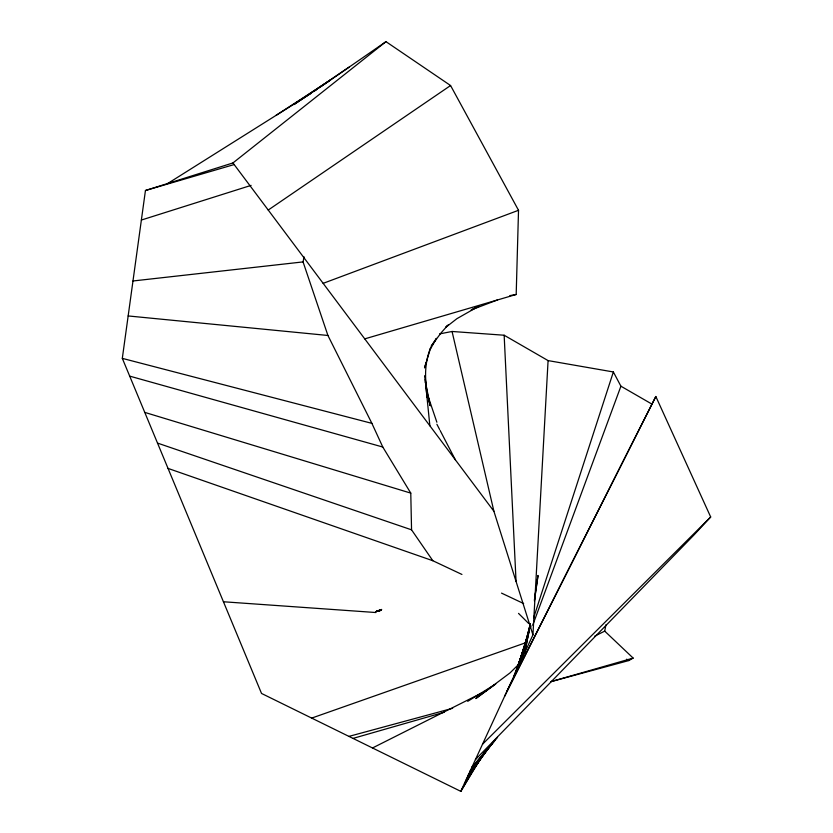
<?xml version="1.0" encoding="UTF-8"?>
<svg xmlns="http://www.w3.org/2000/svg" width="833" height="833" viewBox="0 0 833 833"><rect width="100%" height="100%" fill="white"/><g stroke="black" fill="none" stroke-linecap="round" stroke-linejoin="round"><path stroke-width="1.25" d="M364.75 338.875L516.189 294.476L518.522 210.291L450.57 85.528L385.971 41.65L319.456 87.632M428.589 399.601L430.286 405.65C424.861 386.554 422.977 365.781 430.9 347.111M385.971 41.65L232.948 162.945L145.442 190.507L122.316 358.367L261.531 693.452L460.795 791.35L532.933 634.861L548.083 360.595L504.152 335.23L452.059 331.472L439.553 333.908M534.401 600.978L538.014 575.447L534.442 599.833M461.94 574.447L432.827 560.724L411.554 529.83L410.773 493.115L382.784 447.029L371.893 423.362L327.921 335.47L303.066 261.906L304.066 256.824M530.111 625.344L524.811 652.489L530.194 624.979M594.658 636.183L604.706 631.122L605.955 624.76M530.309 623.657L522.78 656.893L530.08 625.291M530.34 624L520.75 661.298L529.903 626.791L518.709 665.702L529.142 630.831L516.679 670.117L528.591 633.694L516.345 670.836M426.163 362.386L424.549 367.905L430.765 347.413M516.679 670.117L527.633 636.339M530.277 628.186L531.038 625.854M533.672 617.701L613.359 371.966L548.083 360.595M514.023 675.875L524.269 648.116M532.735 625.187L620.918 386.2L613.359 371.966M506.881 691.38L655.831 396.487L710.684 516.981L693.785 535.182L475.424 759.602M504.6 696.336L655.831 396.487M430.255 349.319L436.45 338.354L431.275 346.059L441.042 332.908L448.196 324.818M478.923 760.165L460.795 791.35L483.973 752.98M464.45 783.416L486.503 750.054L466.282 779.449L489.804 746.076L468.115 775.481L492.386 743.171L469.937 771.514L494.969 740.266L471.77 767.547L497.551 737.361M447.29 325.682L445.634 327.463L456.921 318.664L479.381 305.888M482.505 744.244L710.684 516.981M518.261 664.776L510.056 672.877L475.82 698.533L494.708 684.757M314.176 91.276L317.342 89.089M268.226 210.041L450.57 85.528M349.017 67.192L293.914 104.562L330.534 79.968L275.983 115.423M167.756 183.479L311.063 93.369M467.698 701.344L495.76 683.997M551.384 681.54L628.863 660.548L633.142 658.08L604.706 631.122M476.892 306.867L471.186 309.938L497.259 300.026M372.507 747.972L481.911 692.921M484.14 691.796L486.368 690.672M377.526 611.13L381.701 609.454L376.828 611.339L381.358 609.798M323.152 283.345L518.522 210.291M311.688 718.098L525.592 642.774M376.683 611.38L381.243 609.912M141.371 220.047L251.118 185.374M376.547 611.422L379.983 610.381L376.401 611.464M145.442 190.507L233.906 164.632M353.015 738.402L444.301 712.225M550.603 681.748L633.142 658.08M348.933 736.393L452.663 708.289M375.558 611.703L380.483 610.631M509.838 295.621L516.189 294.476M132.978 280.981L303.066 261.906M223.442 601.759L375.975 612.536M128.157 315.946L327.921 335.47M122.316 358.367L371.893 423.362M129.698 376.131L382.784 447.029M144.755 412.387L410.773 493.115M157.51 443.094L411.554 529.83M168.027 468.406L432.827 560.724M501.528 593.117L523.645 603.55M620.918 386.2L651.677 403.953M626.635 659.205L628.863 660.548M518.532 613.39L528.507 623.313M232.948 162.945L493.896 511.254L532.933 634.861M436.888 424.247L439.605 429.474M440.147 430.526L455.349 459.806M436.867 422.227L427.923 395.904M452.059 331.472L493.896 511.254M425.361 381.972L430.286 405.65M425.205 379.577L429.87 425.798M426.996 397.351L425.059 375.516L425.559 383.128M504.152 335.23L516.054 581.424M379.723 610.162L377.453 611.151L379.661 610.193"/></g></svg>
